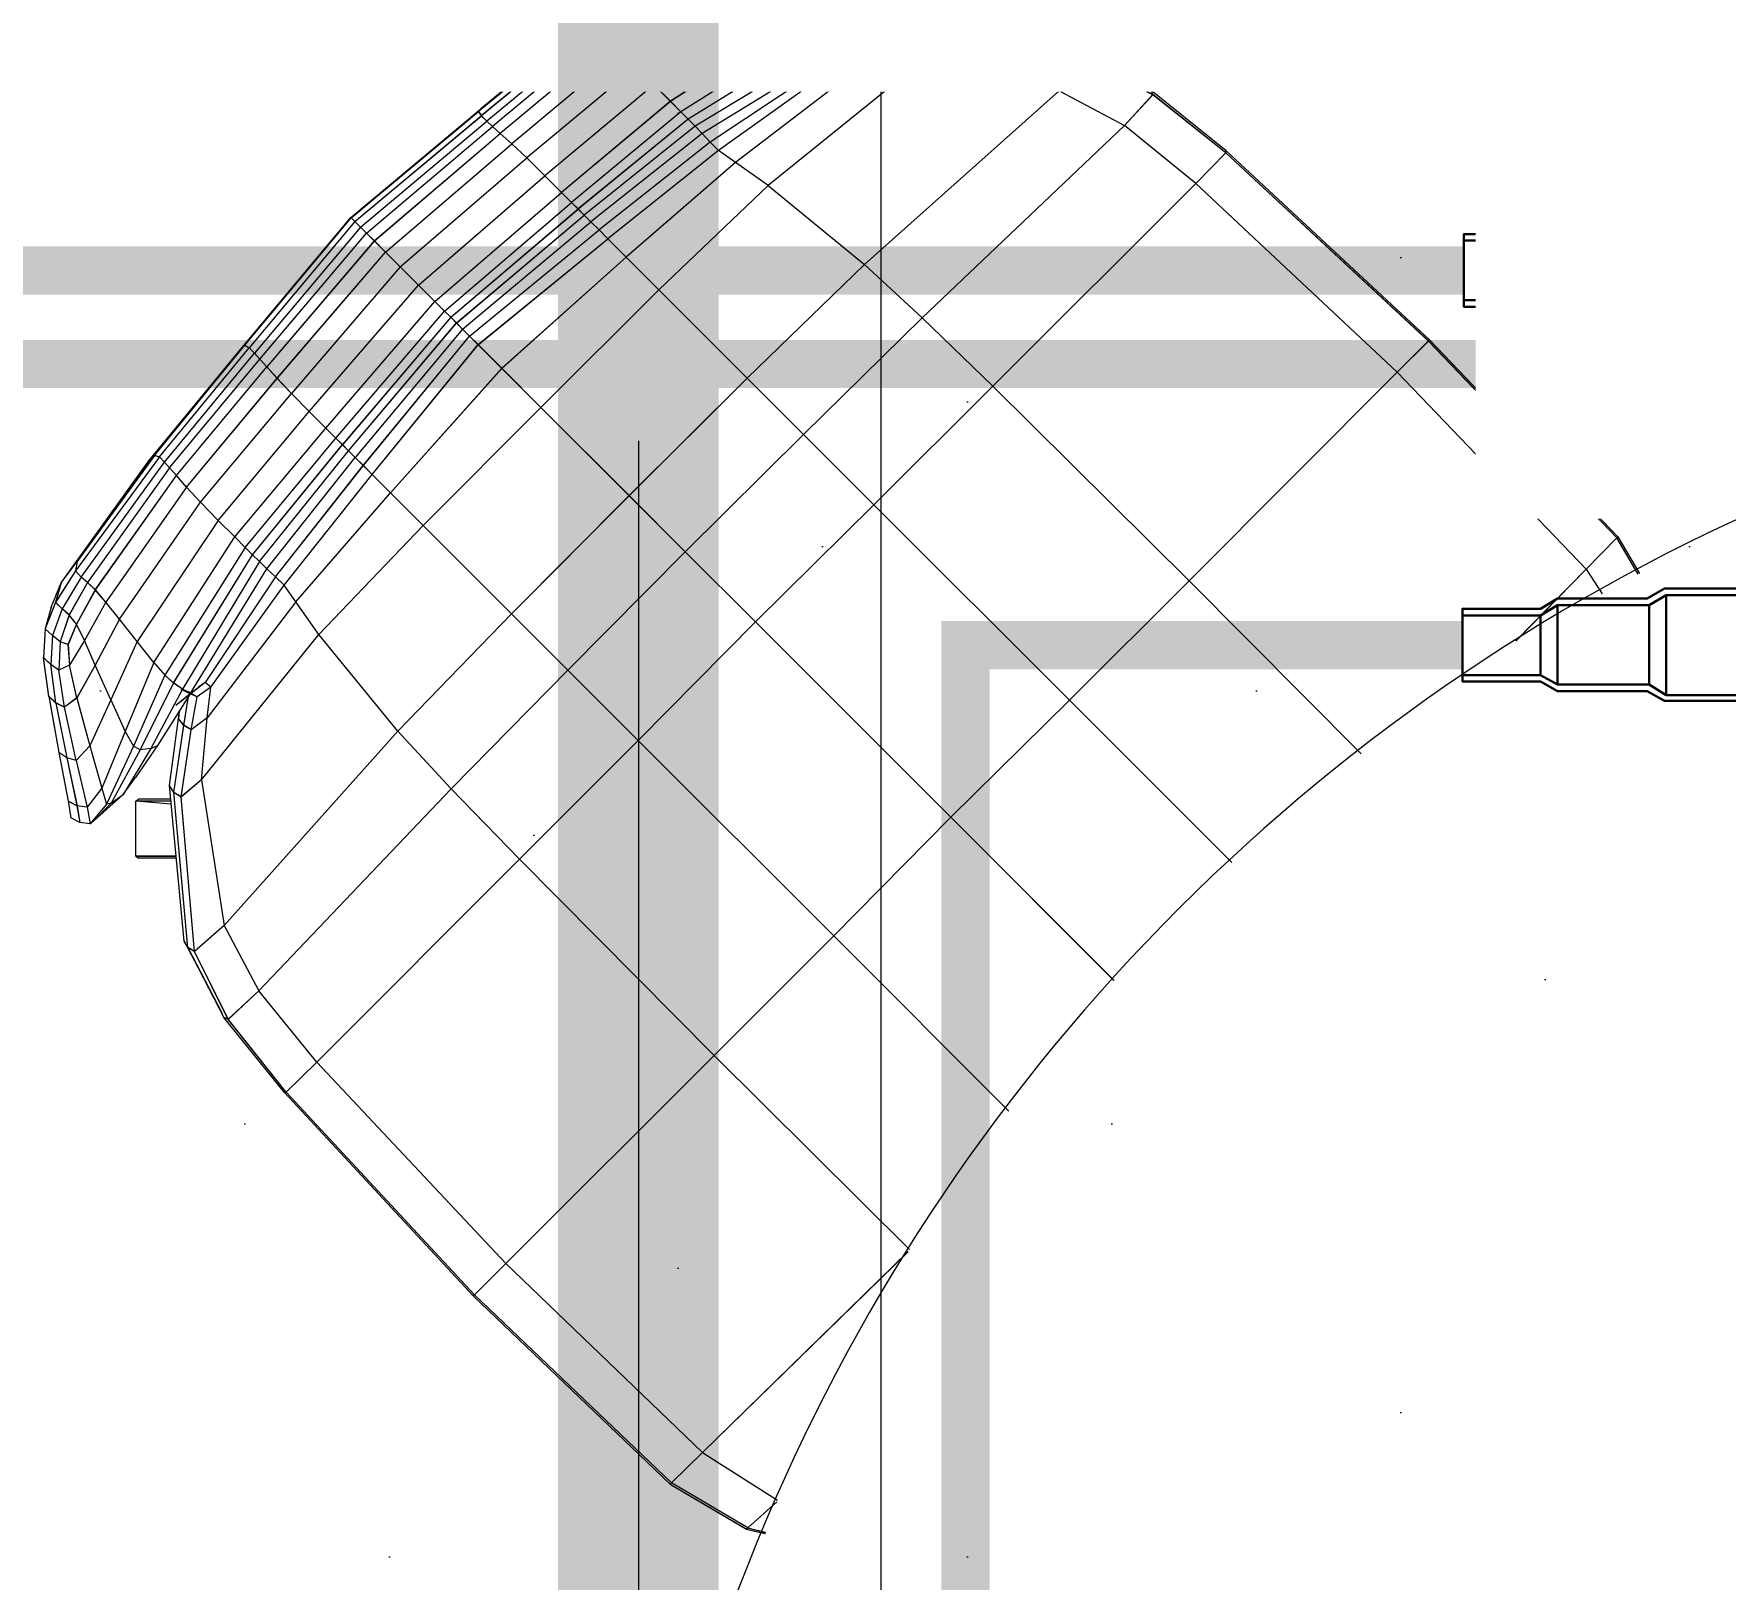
# Model space of a CAD drawing. Header units: millimetres. Extents: x -81374 to 485233, y -39075 to 157313.
# Drawn here: x 46856 to 47382, y -10155 to -9674 of the extents above; entities that cross this region are included whole.
import ezdxf
from ezdxf.enums import TextEntityAlignment as Align

# ---------------------------------------------------------------- set-up
doc = ezdxf.new("R2010")
doc.units = ezdxf.units.MM
doc.linetypes.add('CENTER', pattern=[2, 1.25, -0.25, 0.25, -0.25])
doc.linetypes.add('HIDDEN', pattern=[0.375, 0.25, -0.125])
for name, color, linetype in [('ceilings', 253, 'Continuous'), ('CEN', 252, 'CENTER'), ('Hatch 01_UC', 7, 'Continuous'), ('M-HVAC VRV PIPE', 152, 'Continuous'), ('M-HVAC-TEXT', 7, 'Continuous')]:
    doc.layers.add(name, color=color, linetype=linetype)
for name, color, linetype, lineweight in [('G-IMPT', 8, 'Continuous', 5), ('P-PIPE-IDEN', 7, 'Continuous', 9), ('vrv text', 90, 'Continuous', 30)]:
    doc.layers.add(name, color=color, linetype=linetype, lineweight=lineweight)
doc.styles.add('Arial_2', font='arial.ttf', dxfattribs={"height": 75})
doc.styles.add('romans', font='stylu.ttf', dxfattribs={"height": 125})
doc.styles.get("Standard").update_dxf_attribs({"font": 'arial.ttf'})

# ---------------------------------------------------------------- blocks, each defined once
blk = doc.blocks.new('ng')
at = {"layer": 'CEN', "color": 9, "linetype": 'HIDDEN', "lineweight": 0, "ltscale": 1500, "true_color": 0xc7c8ca}
blk.add_lwpolyline([(39367.09, 48119.73), (39367.09, 49779.34), (37748.34, 49779.34)], dxfattribs=at)
blk = doc.blocks.new('floor plan 1')
at = {"layer": 'G-IMPT', "color": 8, "ltscale": 500}
for p, q in [((11092.68, -28936.78), (11087.21, -28935.41)), ((11093.06, -28936.42), (11087.36, -28935.02)), ((11083.68, -28944.88), (11092.68, -28936.78)), ((11092.68, -28936.78), (11093.06, -28936.42)), ((11092.68, -28936.78), (11116.47, -28950.76)), ((11116.84, -28950.4), (11093.06, -28936.42)), ((11106.76, -28960.23), (11083.48, -28945.43)), ((11106.76, -28960.23), (11116.47, -28950.76)), ((11116.47, -28950.76), (11116.84, -28950.4)), ((11116.47, -28950.76), (11177.71, -29009.32)), ((11116.84, -28950.4), (11178.05, -29008.97)), ((11106.76, -28960.23), (11042.84, -29022.71)), ((11106.76, -28960.23), (11167.97, -29019.04)), ((11167.97, -29019.04), (11177.71, -29009.32)), ((11177.71, -29009.32), (11178.05, -29008.97)), ((11177.71, -29009.32), (11236.25, -29072.34)), ((11178.05, -29008.97), (11236.81, -29072.24)), ((11167.97, -29019.04), (11103.14, -29083.74)), ((11167.97, -29019.04), (11226.67, -29081.62)), ((11042.47, -29023.4), (11103.14, -29083.74)), ((11011.5, -29066.45), (11065.96, -29120.9)), ((11226.67, -29081.62), (11236.25, -29072.34)), ((11236.25, -29072.34), (11236.81, -29072.24)), ((11236.25, -29072.34), (11254.32, -29094.97)), ((11236.81, -29072.24), (11255.63, -29095.51)), ((11226.67, -29081.62), (11163.65, -29144.79)), ((11226.67, -29081.62), (11244.73, -29103.79)), ((11103.14, -29083.74), (11065.96, -29120.9)), ((11103.14, -29083.74), (11163.65, -29144.79)), ((11244.73, -29103.79), (11254.32, -29094.97)), ((11254.32, -29094.97), (11264.76, -29116.09)), ((11254.32, -29094.97), (11255.63, -29095.51)), ((11266.79, -29117.26), (11255.63, -29095.51)), ((11266.79, -29117.26), (11256.18, -29096.83)), ((11267.99, -29119.32), (11256.18, -29096.83)), ((11244.73, -29103.79), (11184.96, -29166.7)), ((11255.57, -29124.11), (11244.73, -29103.79)), ((10978.84, -29107.09), (11029.58, -29157.83)), ((11255.57, -29124.11), (11264.76, -29116.09)), ((11264.76, -29116.09), (11266.79, -29117.26)), ((11264.76, -29116.09), (11268.92, -29164.13)), ((11266.79, -29117.26), (11271.13, -29165.5)), ((11266.79, -29117.26), (11267.99, -29119.32)), ((11267.99, -29119.32), (11272.54, -29167.69)), ((11065.96, -29120.9), (11029.58, -29157.83)), ((11065.96, -29120.9), (11126.77, -29181.72)), ((11255.57, -29124.11), (11201.51, -29184.61)), ((11262.54, -29169.43), (11255.57, -29124.11)), ((10942.19, -29143.74), (10992.66, -29194.2)), ((11163.65, -29144.79), (11126.77, -29181.72)), ((11163.65, -29144.79), (11184.96, -29166.7)), ((11270.41, -29145.11), (11282.11, -29145.11)), ((11282.95, -29145.72), (11270.47, -29145.68)), ((11270.47, -29145.72), (11282.95, -29145.72)), ((11282.95, -29145.72), (11282.11, -29145.11)), ((11282.95, -29145.72), (11282.95, -29162.82)), ((11292.1, -29161.86), (11297.17, -29155.78)), ((11296.02, -29156.69), (11297.17, -29155.78)), ((11297.17, -29155.78), (11300.4, -29156.22)), ((11298.16, -29160.95), (11297.17, -29155.78)), ((11300.4, -29156.22), (11303.23, -29157.65)), ((11301.28, -29161.4), (11300.4, -29156.22)), ((10992.66, -29194.2), (11029.58, -29157.83)), ((11090.31, -29218.55), (11029.58, -29157.83)), ((11271.99, -29161.85), (11282.95, -29162.82)), ((11283.76, -29179.97), (11292.1, -29161.86)), ((11286.92, -29164.9), (11296.02, -29156.69)), ((11290.69, -29162.16), (11296.02, -29156.69)), ((11290.69, -29162.16), (11292.1, -29161.86)), ((11293.52, -29166.86), (11292.1, -29161.86)), ((11293.52, -29166.86), (11298.16, -29160.95)), ((11301.54, -29175.46), (11298.16, -29160.95)), ((11298.16, -29160.95), (11301.28, -29161.4)), ((11304.44, -29176.25), (11301.28, -29161.4)), ((11301.28, -29161.4), (11304.01, -29162.85)), ((11304.01, -29162.85), (11303.23, -29157.65)), ((11184.96, -29166.7), (11148.65, -29203.6)), ((11201.51, -29184.61), (11184.96, -29166.7)), ((11262.54, -29169.43), (11268.92, -29164.13)), ((11268.92, -29164.13), (11265.81, -29185.05)), ((11271.13, -29165.5), (11268.09, -29186.42)), ((11268.92, -29164.13), (11271.13, -29165.5)), ((11271.13, -29165.5), (11272.54, -29167.69)), ((11272.08, -29162.82), (11282.95, -29162.82)), ((11272.13, -29163.39), (11282.11, -29163.42)), ((11272.13, -29163.42), (11282.11, -29163.42)), ((11278.31, -29179.16), (11286.92, -29164.9)), ((11281.66, -29178.83), (11290.69, -29162.16)), ((11282.95, -29162.82), (11282.11, -29163.42)), ((11286.92, -29164.9), (11283.13, -29170.23)), ((11286.26, -29184.49), (11293.52, -29166.86)), ((11290.69, -29162.16), (11286.92, -29164.9)), ((11297.29, -29180.02), (11293.52, -29166.86)), ((11306.91, -29178.01), (11304.01, -29162.85)), ((11262.54, -29169.43), (11226.04, -29214.62)), ((11262.54, -29169.43), (11260.83, -29188.72)), ((11272.54, -29167.69), (11269.72, -29188.54)), ((11276.24, -29180.14), (11283.13, -29170.23)), ((10901.99, -29177.59), (10955.49, -29231.39)), ((11297.29, -29180.02), (11301.54, -29175.46)), ((11301.54, -29175.46), (11305.18, -29192.09)), ((11301.54, -29175.46), (11304.44, -29176.25)), ((11307.84, -29193.37), (11304.44, -29176.25)), ((11304.44, -29176.25), (11306.91, -29178.01)), ((11126.77, -29181.72), (11090.31, -29218.55)), ((11126.77, -29181.72), (11148.65, -29203.6)), ((11266.07, -29196.19), (11276.24, -29180.14)), ((11268.45, -29197.65), (11278.31, -29179.16)), ((11271.3, -29199.58), (11281.66, -29178.83)), ((11273.97, -29202.01), (11283.76, -29179.97)), ((11278.31, -29179.16), (11276.24, -29180.14)), ((11278.31, -29179.16), (11281.66, -29178.83)), ((11281.66, -29178.83), (11283.76, -29179.97)), ((11286.26, -29184.49), (11283.76, -29179.97)), ((11290.79, -29194.3), (11297.29, -29180.02)), ((11301.35, -29194.92), (11297.29, -29180.02)), ((11310.08, -29195.44), (11306.91, -29178.01)), ((11201.51, -29184.61), (11166.16, -29221.11)), ((11201.51, -29184.61), (11226.04, -29214.62)), ((11260.83, -29188.72), (11265.81, -29185.05)), ((11265.81, -29185.05), (11263.95, -29195.23)), ((11265.81, -29185.05), (11268.09, -29186.42)), ((11268.09, -29186.42), (11266.61, -29195.34)), ((11268.09, -29186.42), (11269.72, -29188.54)), ((11277.42, -29205.97), (11286.26, -29184.49)), ((11290.79, -29194.3), (11286.26, -29184.49)), ((11233.21, -29224.79), (11260.83, -29188.72)), ((11260.83, -29188.72), (11259.63, -29198.26)), ((11261.44, -29199.73), (11270.5, -29192.57)), ((11266.07, -29196.19), (11270.5, -29192.57)), ((11269.72, -29188.54), (11269.39, -29190.95)), ((11269.49, -29190.8), (11269.72, -29188.54)), ((11301.35, -29194.92), (11305.18, -29192.09)), ((11305.18, -29192.09), (11307.84, -29193.37)), ((11305.18, -29192.09), (11306.94, -29203.59)), ((11307.84, -29193.37), (11309.43, -29205.32)), ((11307.84, -29193.37), (11310.08, -29195.44)), ((10955.49, -29231.39), (10992.66, -29194.2)), ((10992.66, -29194.2), (11053.47, -29255.02)), ((11259.63, -29198.26), (11236.91, -29230.04)), ((11266.07, -29196.19), (11242.29, -29235.13)), ((11244.57, -29237.33), (11268.45, -29197.65)), ((11259.63, -29198.26), (11263.95, -29195.23)), ((11259.63, -29198.26), (11261.44, -29199.73)), ((11261.44, -29199.73), (11266.07, -29196.19)), ((11261.44, -29199.73), (11263.5, -29198.25)), ((11265.91, -29196.49), (11263.95, -29195.23)), ((11263.95, -29195.23), (11266.04, -29196.25)), ((11265.93, -29196.5), (11268.85, -29197.64)), ((11266.07, -29196.19), (11268.45, -29197.65)), ((11268.85, -29197.64), (11266.43, -29196.43)), ((11268.45, -29197.65), (11271.3, -29199.58)), ((11282.61, -29212.48), (11290.79, -29194.3)), ((11290.79, -29194.3), (11295.59, -29205.17)), ((11295.59, -29205.17), (11301.35, -29194.92)), ((11301.35, -29194.92), (11303.62, -29205.13)), ((11310.08, -29195.44), (11311.67, -29207.46)), ((11148.65, -29203.6), (11112.15, -29240.4)), ((11166.16, -29221.11), (11148.65, -29203.6)), ((11239.54, -29232.63), (11261.44, -29199.73)), ((11271.3, -29199.58), (11246.7, -29239.45)), ((11248.97, -29241.73), (11273.97, -29202.01)), ((11271.3, -29199.58), (11273.97, -29202.01)), ((11277.42, -29205.97), (11273.97, -29202.01)), ((11303.62, -29205.13), (11306.94, -29203.59)), ((11306.55, -29212.34), (11306.94, -29203.59)), ((11306.94, -29203.59), (11309.43, -29205.32)), ((11277.42, -29205.97), (11252.25, -29245.01)), ((11277.42, -29205.97), (11282.61, -29212.48)), ((11288.07, -29219.44), (11295.59, -29205.17)), ((11295.59, -29205.17), (11298.91, -29212.83)), ((11298.91, -29212.83), (11303.62, -29205.13)), ((11304.08, -29211.56), (11303.62, -29205.13)), ((11308.9, -29214.34), (11309.43, -29205.32)), ((11309.43, -29205.32), (11311.67, -29207.46)), ((11311.14, -29216.42), (11311.67, -29207.46)), ((10831.99, -29235.01), (10853.85, -29212.65)), ((11257.4, -29250.16), (11282.61, -29212.48)), ((11282.61, -29212.48), (11288.07, -29219.44)), ((11292.32, -29224.76), (11298.91, -29212.83)), ((11298.91, -29212.83), (11301.41, -29217.83)), ((11301.41, -29217.83), (11304.08, -29211.56)), ((11303.75, -29220.73), (11306.55, -29212.34)), ((11304.08, -29211.56), (11306.55, -29212.34)), ((11305.92, -29222.63), (11308.9, -29214.34)), ((11306.55, -29212.34), (11308.9, -29214.34)), ((11308.9, -29214.34), (11311.14, -29216.42)), ((11090.31, -29218.55), (11053.47, -29255.02)), ((11090.31, -29218.55), (11112.15, -29240.4)), ((11226.04, -29214.62), (11193.66, -29248.61)), ((11226.04, -29214.62), (11233.21, -29224.79)), ((11288.07, -29219.44), (11262.89, -29255.79)), ((11288.07, -29219.44), (11292.32, -29224.76)), ((11295.58, -29228.52), (11301.41, -29217.83)), ((11301.41, -29217.83), (11303.75, -29220.73)), ((11307.93, -29224.67), (11311.14, -29216.42)), ((11309.29, -29223.18), (11311.14, -29216.42)), ((11166.16, -29221.11), (11129.6, -29257.85)), ((11166.16, -29221.11), (11193.66, -29248.61)), ((11233.21, -29224.79), (11203.8, -29258.74)), ((11233.21, -29224.79), (11236.91, -29230.04)), ((11267.19, -29260.51), (11292.32, -29224.76)), ((11292.32, -29224.76), (11295.58, -29228.52)), ((11298.06, -29230.83), (11303.75, -29220.73)), ((11300.02, -29232.54), (11305.92, -29222.63)), ((11301.74, -29234.5), (11307.93, -29224.67)), ((11303.75, -29220.73), (11305.92, -29222.63)), ((11305.92, -29222.63), (11307.93, -29224.67)), ((11309.29, -29223.18), (11306.18, -29230.76)), ((11306.18, -29230.76), (11307.93, -29224.67)), ((10831.99, -29235.01), (10827.07, -29227.27)), ((11236.91, -29230.04), (11209.5, -29264.45)), ((11236.91, -29230.04), (11239.54, -29232.63)), ((11295.58, -29228.52), (11270.37, -29264.15)), ((11295.58, -29228.52), (11298.06, -29230.83)), ((10822.15, -29245.08), (10815.42, -29233.63)), ((10815.86, -29233.39), (10822.52, -29244.71)), ((10831.99, -29235.01), (10822.52, -29244.71)), ((10831.99, -29235.01), (10890.8, -29296.21)), ((10890.8, -29296.21), (10955.49, -29231.39)), ((10955.49, -29231.39), (11016.55, -29291.89)), ((11239.54, -29232.63), (11212.25, -29267.2)), ((11242.29, -29235.13), (11214.78, -29269.73)), ((11239.54, -29232.63), (11242.29, -29235.13)), ((11242.29, -29235.13), (11244.57, -29237.33)), ((11272.49, -29266.53), (11298.06, -29230.83)), ((11300.02, -29232.54), (11274.06, -29268.24)), ((11275.62, -29269.89), (11301.74, -29234.5)), ((11306.18, -29230.76), (11278.96, -29268.65)), ((11298.06, -29230.83), (11300.02, -29232.54)), ((11300.02, -29232.54), (11301.74, -29234.5)), ((11306.18, -29230.76), (11301.26, -29237.38)), ((11301.26, -29237.38), (11301.74, -29234.5)), ((11112.15, -29240.4), (11075.35, -29276.9)), ((11129.6, -29257.85), (11112.15, -29240.4)), ((11244.57, -29237.33), (11216.86, -29271.8)), ((11246.7, -29239.45), (11218.77, -29273.71)), ((11244.57, -29237.33), (11246.7, -29239.45)), ((11246.7, -29239.45), (11248.97, -29241.73)), ((11277.22, -29270.39), (11301.26, -29237.38)), ((10822.52, -29244.71), (10822.15, -29245.08)), ((10822.15, -29245.08), (10880.73, -29306.3)), ((10822.52, -29244.71), (10881.08, -29305.95)), ((11248.97, -29241.73), (11220.82, -29275.76)), ((11252.25, -29245.01), (11223.94, -29278.88)), ((11252.25, -29245.01), (11248.97, -29241.73)), ((11252.25, -29245.01), (11257.4, -29250.16)), ((11193.66, -29248.61), (11157.02, -29285.27)), ((11193.66, -29248.61), (11203.8, -29258.74)), ((11257.4, -29250.16), (11229.07, -29284.02)), ((11257.4, -29250.16), (11262.89, -29255.79)), ((11016.55, -29291.89), (11053.47, -29255.02)), ((11053.47, -29255.02), (11075.35, -29276.9)), ((11262.89, -29255.79), (11234.63, -29289.67)), ((11262.89, -29255.79), (11267.19, -29260.51)), ((11129.6, -29257.85), (11092.86, -29294.41)), ((11157.02, -29285.27), (11129.6, -29257.85)), ((11203.8, -29258.74), (11169.2, -29297.45)), ((11203.8, -29258.74), (11209.5, -29264.45)), ((11267.19, -29260.51), (11239.01, -29294.35)), ((11267.19, -29260.51), (11270.37, -29264.15)), ((11209.5, -29264.45), (11176.56, -29304.81)), ((11209.5, -29264.45), (11212.25, -29267.2)), ((11270.37, -29264.15), (11242.27, -29297.94)), ((11272.49, -29266.53), (11244.46, -29300.35)), ((11270.37, -29264.15), (11272.49, -29266.53)), ((11272.49, -29266.53), (11274.06, -29268.24)), ((11212.25, -29267.2), (11179.23, -29307.48)), ((11181.44, -29309.68), (11214.78, -29269.73)), ((11216.86, -29271.8), (11183.31, -29311.55)), ((11212.25, -29267.2), (11214.78, -29269.73)), ((11214.78, -29269.73), (11216.86, -29271.8)), ((11216.86, -29271.8), (11218.77, -29273.71)), ((11274.06, -29268.24), (11246.11, -29302.13)), ((11275.62, -29269.89), (11247.76, -29303.81)), ((11277.22, -29270.39), (11249.12, -29304.66)), ((11278.96, -29268.65), (11249.95, -29303.96)), ((11274.06, -29268.24), (11275.62, -29269.89)), ((11277.22, -29270.39), (11275.62, -29269.89)), ((11278.96, -29268.65), (11277.22, -29270.39)), ((11038.45, -29313.2), (11075.35, -29276.9)), ((11092.86, -29294.41), (11075.35, -29276.9)), ((11185.08, -29313.32), (11218.77, -29273.71)), ((11220.82, -29275.76), (11186.98, -29315.22)), ((11218.77, -29273.71), (11220.82, -29275.76)), ((11223.94, -29278.88), (11220.82, -29275.76)), ((11223.94, -29278.88), (11189.97, -29318.22)), ((11223.94, -29278.88), (11229.07, -29284.02)), ((11157.02, -29285.27), (11120.36, -29321.91)), ((11157.02, -29285.27), (11169.2, -29297.45)), ((11229.07, -29284.02), (11195.11, -29323.35)), ((11229.07, -29284.02), (11234.63, -29289.67)), ((10953.37, -29354.91), (11016.55, -29291.89)), ((11016.55, -29291.89), (11038.45, -29313.2)), ((11200.8, -29329.04), (11234.63, -29289.67)), ((11234.63, -29289.67), (11239.01, -29294.35)), ((10890.8, -29296.21), (10881.08, -29305.95)), ((10890.8, -29296.21), (10953.37, -29354.91)), ((11056.37, -29329.75), (11092.86, -29294.41)), ((11120.36, -29321.91), (11092.86, -29294.41)), ((11169.2, -29297.45), (11130.49, -29332.04)), ((11169.2, -29297.45), (11176.56, -29304.81)), ((11239.01, -29294.35), (11205.36, -29333.61)), ((11208.83, -29337.07), (11242.27, -29297.94)), ((11239.01, -29294.35), (11242.27, -29297.94)), ((11242.27, -29297.94), (11244.46, -29300.35)), ((11244.46, -29300.35), (11211.24, -29339.48)), ((11213.1, -29341.34), (11246.11, -29302.13)), ((11214.89, -29343.13), (11247.76, -29303.81)), ((11244.46, -29300.35), (11246.11, -29302.13)), ((11246.11, -29302.13), (11247.76, -29303.81)), ((11249.12, -29304.66), (11247.76, -29303.81)), ((10881.08, -29305.95), (10880.73, -29306.3)), ((10880.73, -29306.3), (10943.99, -29365.05)), ((10881.08, -29305.95), (10944.09, -29364.49)), ((11176.56, -29304.81), (11136.2, -29337.75)), ((11179.23, -29307.48), (11138.95, -29340.5)), ((11176.56, -29304.81), (11179.23, -29307.48)), ((11179.23, -29307.48), (11181.44, -29309.68)), ((11249.12, -29304.66), (11216.06, -29344.31)), ((11249.95, -29303.96), (11216.1, -29344.34)), ((11249.95, -29303.96), (11249.12, -29304.66)), ((11038.45, -29313.2), (10975.55, -29372.97)), ((11056.37, -29329.75), (11038.45, -29313.2)), ((11181.44, -29309.68), (11141.48, -29343.03)), ((11183.31, -29311.55), (11143.56, -29345.1)), ((11185.08, -29313.32), (11145.47, -29347.01)), ((11181.44, -29309.68), (11183.31, -29311.55)), ((11183.31, -29311.55), (11185.08, -29313.32)), ((11185.08, -29313.32), (11186.98, -29315.22)), ((11186.98, -29315.22), (11147.51, -29349.06)), ((11189.97, -29318.22), (11150.64, -29352.18)), ((11189.97, -29318.22), (11186.98, -29315.22)), ((11189.97, -29318.22), (11195.11, -29323.35)), ((11086.37, -29354.29), (11120.36, -29321.91)), ((11120.36, -29321.91), (11130.49, -29332.04)), ((11195.11, -29323.35), (11155.77, -29357.32)), ((11195.11, -29323.35), (11200.8, -29329.04)), ((11056.37, -29329.75), (10995.86, -29383.81)), ((11086.37, -29354.29), (11056.37, -29329.75)), ((11200.8, -29329.04), (11161.43, -29362.88)), ((11200.8, -29329.04), (11205.36, -29333.61)), ((11096.55, -29361.46), (11130.49, -29332.04)), ((11130.49, -29332.04), (11136.2, -29337.75)), ((11205.36, -29333.61), (11166.1, -29367.26)), ((11205.36, -29333.61), (11208.83, -29337.07)), ((11101.79, -29365.16), (11136.2, -29337.75)), ((11104.39, -29367.79), (11138.95, -29340.5)), ((11138.95, -29340.5), (11136.2, -29337.75)), ((11138.95, -29340.5), (11141.48, -29343.03)), ((11208.83, -29337.07), (11169.69, -29370.51)), ((11211.24, -29339.48), (11172.11, -29372.71)), ((11208.83, -29337.07), (11211.24, -29339.48)), ((11211.24, -29339.48), (11213.1, -29341.34)), ((11106.89, -29370.54), (11141.48, -29343.03)), ((11109.08, -29372.82), (11143.56, -29345.1)), ((11141.48, -29343.03), (11143.56, -29345.1)), ((11143.56, -29345.1), (11145.47, -29347.01)), ((11213.1, -29341.34), (11173.88, -29374.36)), ((11214.89, -29343.13), (11175.56, -29376)), ((11216.1, -29344.34), (11175.71, -29378.2)), ((11216.06, -29344.31), (11176.41, -29377.37)), ((11213.1, -29341.34), (11214.89, -29343.13)), ((11216.06, -29344.31), (11214.89, -29343.13)), ((11111.21, -29374.94), (11145.47, -29347.01)), ((11113.48, -29377.21), (11147.51, -29349.06)), ((11145.47, -29347.01), (11147.51, -29349.06)), ((11150.64, -29352.18), (11147.51, -29349.06)), ((10953.37, -29354.91), (10944.09, -29364.49)), ((10953.37, -29354.91), (10975.55, -29372.97)), ((11041.18, -29390.79), (11086.37, -29354.29)), ((11086.37, -29354.29), (11096.55, -29361.46)), ((11116.76, -29380.5), (11150.64, -29352.18)), ((11155.77, -29357.32), (11150.64, -29352.18)), ((11060.47, -29389.07), (11096.55, -29361.46)), ((11096.55, -29361.46), (11101.79, -29365.16)), ((11121.91, -29385.65), (11155.77, -29357.32)), ((11155.77, -29357.32), (11161.43, -29362.88)), ((10944.09, -29364.49), (10943.99, -29365.05)), ((10943.99, -29365.05), (10967.26, -29383.87)), ((10944.09, -29364.49), (10966.72, -29382.57)), ((11070.01, -29387.87), (11101.79, -29365.16)), ((11104.39, -29367.79), (11101.79, -29365.16)), ((11127.55, -29391.14), (11161.43, -29362.88)), ((11161.43, -29362.88), (11166.1, -29367.26)), ((11067.95, -29394.31), (11106.89, -29370.54)), ((11071.49, -29389.69), (11104.39, -29367.79)), ((11104.39, -29367.79), (11106.89, -29370.54)), ((11106.89, -29370.54), (11109.08, -29372.82)), ((11132.27, -29395.44), (11166.1, -29367.26)), ((11135.9, -29398.61), (11169.69, -29370.51)), ((11166.1, -29367.26), (11169.69, -29370.51)), ((11169.69, -29370.51), (11172.11, -29372.71)), ((10975.55, -29372.97), (10966.72, -29382.57)), ((10995.86, -29383.81), (10975.55, -29372.97)), ((11069.41, -29396.7), (11109.08, -29372.82)), ((11071.33, -29399.54), (11111.21, -29374.94)), ((11073.76, -29402.21), (11113.48, -29377.21)), ((11109.08, -29372.82), (11111.21, -29374.94)), ((11111.21, -29374.94), (11113.48, -29377.21)), ((11116.76, -29380.5), (11113.48, -29377.21)), ((11138.28, -29400.73), (11172.11, -29372.71)), ((11140, -29402.31), (11173.88, -29374.36)), ((11141.65, -29403.86), (11175.56, -29376)), ((11142.14, -29405.47), (11176.41, -29377.37)), ((11172.11, -29372.71), (11173.88, -29374.36)), ((11173.88, -29374.36), (11175.56, -29376)), ((11176.41, -29377.37), (11175.56, -29376)), ((11175.71, -29378.2), (11176.41, -29377.37)), ((10966.72, -29382.57), (10987.84, -29393)), ((10966.72, -29382.57), (10967.26, -29383.87)), ((11077.72, -29405.67), (11116.76, -29380.5)), ((11121.91, -29385.65), (11116.76, -29380.5)), ((11140.4, -29407.2), (11175.71, -29378.2)), ((10989.01, -29395.04), (10967.26, -29383.87)), ((10989.01, -29395.04), (10968.58, -29384.43)), ((10968.58, -29384.43), (10991.08, -29396.24)), ((10995.86, -29383.81), (10987.84, -29393)), ((11041.18, -29390.79), (10995.86, -29383.81)), ((11060.47, -29389.07), (11070.01, -29387.87)), ((11070.01, -29387.87), (11066.98, -29392.2)), ((11070.01, -29387.87), (11071.49, -29389.69)), ((11084.23, -29410.86), (11121.91, -29385.65)), ((11121.91, -29385.65), (11127.55, -29391.14)), ((10987.84, -29393), (10989.01, -29395.04)), ((10987.84, -29393), (11035.88, -29397.17)), ((11041.18, -29390.79), (11035.88, -29397.17)), ((11041.18, -29390.79), (11060.47, -29389.07)), ((11060.47, -29389.07), (11056.8, -29394.06)), ((11056.8, -29394.06), (11066.98, -29392.2)), ((11071.49, -29389.69), (11064.33, -29398.75)), ((11066.98, -29392.2), (11068.25, -29394.16)), ((11066.98, -29392.2), (11068, -29394.29)), ((11071.49, -29389.69), (11067.95, -29394.31)), ((11071.49, -29389.69), (11070.01, -29391.75)), ((11091.2, -29416.31), (11127.55, -29391.14)), ((11127.55, -29391.14), (11132.27, -29395.44)), ((10989.01, -29395.04), (11037.25, -29399.37)), ((10989.01, -29395.04), (10991.08, -29396.24)), ((10991.08, -29396.24), (11039.44, -29400.78)), ((11035.88, -29397.17), (11056.8, -29394.06)), ((11035.93, -29397.25), (11037.25, -29399.37)), ((11037.25, -29399.37), (11058.17, -29396.34)), ((11039.44, -29400.78), (11060.3, -29397.96)), ((11069.41, -29396.7), (11050.92, -29406.56)), ((11067.95, -29394.31), (11051.9, -29404.48)), ((11056.8, -29394.06), (11058.17, -29396.34)), ((11058.17, -29396.34), (11067.1, -29394.85)), ((11058.17, -29396.34), (11060.3, -29397.96)), ((11060.3, -29397.96), (11062.7, -29397.64)), ((11062.55, -29397.73), (11060.3, -29397.96)), ((11067.95, -29394.31), (11064.33, -29398.75)), ((11067.95, -29394.31), (11069.41, -29396.7)), ((11069.4, -29397.1), (11068.19, -29394.67)), ((11068.26, -29394.18), (11069.4, -29397.1)), ((11069.41, -29396.7), (11071.33, -29399.54)), ((11096.51, -29420.56), (11132.27, -29395.44)), ((11132.27, -29395.44), (11135.9, -29398.61)), ((11037.25, -29399.37), (11039.44, -29400.78)), ((11071.33, -29399.54), (11050.59, -29409.91)), ((11071.33, -29399.54), (11073.76, -29402.21)), ((11100.28, -29423.82), (11135.9, -29398.61)), ((11102.59, -29426.3), (11138.28, -29400.73)), ((11135.9, -29398.61), (11138.28, -29400.73)), ((11138.28, -29400.73), (11140, -29402.31))]:
    blk.add_line(p, q, dxfattribs=at)
blk.add_arc((10534.32, -28705.24), 600, 270, 90, dxfattribs=at)
blk.add_arc((10534.32, -28705.24), 600, 270, 90, dxfattribs=at)
at = {"layer": 'CEN', "linetype": 'Continuous'}
blk.add_blockref('ng', (-28240.37, -78519.65), dxfattribs=at)
at = {"layer": 'G-IMPT', "color": 8, "ltscale": 500}
for rotation, p in [(359.9992, (39680.63, -4989.62, 0)), (359.9992, (35886.72, -10139.29, 0)), (270.0008, (28873.29, -20643.48, 0)), (359.9992, (11975.31, -26935.44, 0)), (359.9992, (15267.63, -26935.44, 0)), (359.9992, (26686.27, -26987.73, 0)), (270.0008, (15861.11, -28615.02, 0)), (89.9992, (23697.81, -33300.57, 0)), (89.9992, (23597.87, -35337.73, 0)), (89.9992, (23597.88, -37388.34, 0)), (359.9992, (13750.44, -37781.54, 0)), (89.9992, (23697.83, -40746.76, 0)), (89.9992, (23597.8, -44302.49, 0)), (89.9992, (23597.81, -46399.06, 0)), (89.9992, (23697.78, -48339.78, 0)), (89.9992, (23697.77, -54279.98, 0)), (359.9992, (27418.07, -55702.4, 0)), (89.9992, (9671.91, -65856.51, 0)), (359.9992, (4684.11, -67403.39, 0)), (359.9992, (8737.21, -67403.39, 0))]:
    blk.add_attdef('PARTITIONTYPE', text='', height=200, rotation=rotation, dxfattribs=at).set_placement(p, align=Align.MIDDLE_CENTER)
blk = doc.blocks.new('GRID')
at = {"layer": 'ceilings', "lineweight": 5, "transparency": 33554597}
h = blk.add_hatch(dxfattribs=at)
h.set_pattern_fill('DOTS', color=8, scale=80, angle=45)
h.paths.add_polyline_path([(56229.86, 61282.61), (56229.86, 61882.61), (56829.86, 61882.61), (56829.86, 61282.61)])
at = {"layer": 'ceilings', "color": 8, "lineweight": 5}
blk.add_lwpolyline([(56229.86, 61282.61), (56229.86, 61882.61), (56829.86, 61882.61), (56829.86, 61282.61)], close=True, dxfattribs=at)
blk = doc.blocks.new('Steelcase EMEA Bolia - Mood Dining Chair - scx_bolia_d3_ancilary_mood_leg_18ba0357-414835-Level 1')
at = {"layer": 'G-IMPT'}
for p, q in [((-179.96, 167.36), (-167.87, 179.45)), ((-167.87, 179.45), (-166.85, 179.29)), ((-160.18, 171.76), (-167.87, 179.45)), ((-160.8, 171.01), (-167.87, 179.45)), ((-159.79, 172.23), (-166.85, 179.29)), ((-159.81, 172.21), (-166.85, 179.29)), ((-179.96, 167.36), (-179.8, 166.34)), ((-171.14, 158.54), (-179.96, 167.36)), ((-179.96, 167.36), (-171.16, 158.51)), ((-171.52, 158.07), (-179.8, 166.34))]:
    blk.add_line(p, q, dxfattribs=at)
blk = doc.blocks.new('Steelcase EMEA Bolia - Mood Dining Chair - scx_bolia_d3_ancilary_mood_back_18ba0357-V66-Level 1')
at = {"layer": 'G-IMPT'}
for p, q in [((-44.74, 255.92), (7.76, 260.54)), ((-43.65, 255.83), (7.76, 260.49)), ((7.76, 258.83), (-43.29, 254.26)), ((7.76, 260.54), (60.26, 255.92)), ((7.76, 260.49), (7.76, 258.83)), ((7.76, 260.49), (59.17, 255.83)), ((7.76, 256.3), (7.76, 258.83)), ((7.76, 258.83), (58.81, 254.26)), ((-90.21, 251.46), (-44.74, 255.92)), ((-87.76, 251.47), (-43.65, 255.83)), ((-86.97, 249.98), (-43.29, 254.26)), ((-44.74, 255.92), (-43.65, 255.83)), ((-43.65, 255.83), (-43.29, 254.26)), ((-43.4, 249.49), (7.76, 253.66)), ((7.76, 256.3), (-43.32, 251.91)), ((-43.32, 251.91), (-43.29, 254.26)), ((7.76, 253.66), (7.76, 256.3)), ((7.76, 256.3), (58.83, 251.91)), ((7.76, 250.26), (7.76, 253.66)), ((7.76, 253.66), (58.92, 249.49)), ((59.17, 255.83), (58.81, 254.26)), ((58.83, 251.91), (58.81, 254.26)), ((102.49, 249.98), (58.81, 254.26)), ((60.26, 255.92), (59.17, 255.83)), ((103.27, 251.47), (59.17, 255.83)), ((105.73, 251.46), (60.26, 255.92)), ((-136.25, 243.93), (-90.21, 251.46)), ((-130.64, 240.82), (-87.04, 247.71)), ((-86.97, 249.98), (-130.47, 243.42)), ((-87.76, 251.47), (-128.09, 245.12)), ((-90.21, 251.46), (-87.76, 251.47)), ((-87.76, 251.47), (-86.97, 249.98)), ((-87.14, 245.39), (-43.4, 249.49)), ((-87.14, 245.39), (-87.04, 247.71)), ((-87.04, 247.71), (-43.32, 251.91)), ((-87.04, 247.71), (-86.97, 249.98)), ((7.76, 250.26), (-43.56, 246.23)), ((-43.56, 246.23), (-43.4, 249.49)), ((-43.4, 249.49), (-43.32, 251.91)), ((7.76, 245.35), (7.76, 250.26)), ((7.76, 250.26), (59.08, 246.23)), ((102.56, 247.71), (58.83, 251.91)), ((58.92, 249.49), (58.83, 251.91)), ((59.08, 246.23), (58.92, 249.49)), ((102.66, 245.39), (58.92, 249.49)), ((102.66, 245.39), (102.56, 247.71)), ((-143.81, 240.76), (-136.25, 243.93)), ((-136.25, 243.93), (-141.79, 240.85)), ((-130.47, 243.42), (-141.79, 240.85)), ((-136.25, 243.93), (-128.09, 245.12)), ((-130.64, 240.82), (-130.47, 243.42)), ((-128.09, 245.12), (-130.47, 243.42)), ((-87.14, 245.39), (-130.46, 238.23)), ((-130.34, 234.84), (-87.32, 242.21)), ((-87.65, 237.39), (-87.32, 242.21)), ((-87.32, 242.21), (-43.56, 246.23)), ((-87.32, 242.21), (-87.14, 245.39)), ((-43.8, 241.39), (-43.56, 246.23)), ((-43.8, 241.39), (7.76, 245.35)), ((7.76, 238.9), (7.76, 245.35)), ((7.76, 245.35), (59.31, 241.39)), ((102.84, 242.21), (59.08, 246.23)), ((59.31, 241.39), (59.08, 246.23)), ((102.84, 242.21), (102.66, 245.39)), ((145.98, 238.23), (102.66, 245.39)), ((103.17, 237.39), (102.84, 242.21)), ((145.86, 234.84), (102.84, 242.21)), ((-149.9, 237.29), (-156.61, 231.33)), ((-141.79, 240.85), (-149.9, 237.29)), ((-143.81, 240.76), (-149.9, 237.29)), ((-149.79, 234.23), (-149.9, 237.29)), ((-141.82, 237.99), (-149.79, 234.23)), ((-141.82, 237.99), (-141.79, 240.85)), ((-130.64, 240.82), (-141.82, 237.99)), ((-141.63, 235.11), (-141.82, 237.99)), ((-130.46, 238.23), (-141.63, 235.11)), ((-87.65, 237.39), (-130.7, 229.87)), ((-130.46, 238.23), (-130.64, 240.82)), ((-130.34, 234.84), (-130.46, 238.23)), ((-87.95, 231.01), (-87.65, 237.39)), ((-87.65, 237.39), (-43.8, 241.39)), ((-44, 234.99), (-43.8, 241.39)), ((7.76, 238.9), (-44, 234.99)), ((7.76, 230.85), (7.76, 238.9)), ((7.76, 238.9), (59.52, 234.99)), ((59.52, 234.99), (59.31, 241.39)), ((103.17, 237.39), (59.31, 241.39)), ((103.46, 231.01), (103.17, 237.39)), ((146.22, 229.87), (103.17, 237.39)), ((-149.79, 234.23), (-156.54, 228.23)), ((-149.54, 231.16), (-149.79, 234.23)), ((-141.63, 235.11), (-149.54, 231.16)), ((-142.02, 231.41), (-148.35, 228.86)), ((-143.79, 226.1), (-142.02, 231.41)), ((-142.02, 231.41), (-141.63, 235.11)), ((-130.34, 234.84), (-142.02, 231.41)), ((-130.7, 229.87), (-130.34, 234.84)), ((-87.95, 231.01), (-44, 234.99)), ((-44.07, 227.06), (-44, 234.99)), ((103.46, 231.01), (59.52, 234.99)), ((59.59, 227.06), (59.52, 234.99)), ((-163.99, 221.7), (-156.61, 231.33)), ((-163.87, 218.65), (-156.54, 228.23)), ((-156.54, 228.23), (-156.61, 231.33)), ((-156.01, 225.24), (-156.54, 228.23)), ((-149.54, 231.16), (-156.01, 225.24)), ((-148.35, 228.86), (-152.57, 223.99)), ((-148.35, 228.86), (-149.54, 231.16)), ((-130.7, 229.87), (-143.79, 226.1)), ((-131.45, 223.11), (-87.95, 231.01)), ((-131.45, 223.11), (-130.7, 229.87)), ((-88.04, 223.15), (-87.95, 231.01)), ((-88.04, 223.15), (-44.07, 227.06)), ((-44.07, 227.06), (7.76, 230.85)), ((-44.07, 219.79), (-44.07, 227.06)), ((7.76, 223.59), (7.76, 230.85)), ((7.76, 230.85), (59.59, 227.06)), ((103.56, 223.15), (59.59, 227.06)), ((59.59, 227.06), (59.59, 219.79)), ((103.56, 223.15), (103.46, 231.01)), ((146.97, 223.11), (103.46, 231.01)), ((-163.99, 221.7), (-174.07, 207.13)), ((-163.87, 218.65), (-163.99, 221.7)), ((-162.89, 215.87), (-156.01, 225.24)), ((-158.18, 215.16), (-152.57, 223.99)), ((-152.57, 223.99), (-156.01, 225.24)), ((-143.79, 226.1), (-152.57, 223.99)), ((-146.86, 218.34), (-143.79, 226.1)), ((-131.45, 223.11), (-146.86, 218.34)), ((-88.04, 223.15), (-132.52, 214.33)), ((-132.52, 214.33), (-131.45, 223.11)), ((-88.04, 215.86), (-88.04, 223.15)), ((-44.07, 219.79), (7.76, 223.59)), ((7.76, 223.59), (7.76, 219.36)), ((7.76, 223.59), (59.59, 219.79)), ((148.03, 214.33), (103.56, 223.15)), ((103.56, 223.15), (103.56, 215.86)), ((-163.87, 218.65), (-173.56, 204.15)), ((-172.07, 201.54), (-162.89, 215.87)), ((-162.89, 215.87), (-163.87, 218.65)), ((-158.18, 215.16), (-162.89, 215.87)), ((-146.86, 218.34), (-158.18, 215.16)), ((-151.15, 207.26), (-146.86, 218.34)), ((-133.45, 206.06), (-88.04, 215.86)), ((-88.04, 215.86), (-44.07, 219.79)), ((-88.04, 215.86), (-88.04, 211.22)), ((-44.07, 219.79), (-44.07, 215.38)), ((-44.07, 215.38), (7.76, 219.36)), ((7.76, 216.67), (-44.07, 212.48)), ((7.76, 216.67), (7.76, 219.36)), ((7.76, 219.36), (59.59, 215.38)), ((7.76, 214.16), (7.76, 216.67)), ((7.76, 216.67), (59.59, 212.48)), ((103.56, 215.86), (59.59, 219.79)), ((59.59, 219.79), (59.59, 215.38)), ((148.97, 206.06), (103.56, 215.86)), ((103.56, 215.86), (103.56, 211.22)), ((-158.18, 215.16), (-165.85, 201.76)), ((-132.52, 214.33), (-151.15, 207.26)), ((-88.04, 211.22), (-133.81, 200.81)), ((-133.45, 206.06), (-132.52, 214.33)), ((-88.04, 211.22), (-44.07, 215.38)), ((-88.04, 208.01), (-44.07, 212.48)), ((-88.04, 208.01), (-88.04, 211.22)), ((-44.07, 212.48), (-44.07, 215.38)), ((-44.07, 209.78), (7.76, 214.16)), ((-44.07, 209.78), (-44.07, 212.48)), ((7.76, 211.52), (-44.07, 206.85)), ((7.76, 211.52), (7.76, 214.16)), ((7.76, 214.16), (59.59, 209.78)), ((7.76, 208.41), (7.76, 211.52)), ((7.76, 211.52), (59.59, 206.85)), ((59.59, 212.48), (59.59, 215.38)), ((103.56, 211.22), (59.59, 215.38)), ((103.56, 208.01), (59.59, 212.48)), ((59.59, 209.78), (59.59, 212.48)), ((103.56, 208.01), (103.56, 211.22)), ((149.33, 200.81), (103.56, 211.22)), ((-174.07, 207.13), (-182.74, 194.36)), ((-173.56, 204.15), (-174.07, 207.13)), ((-151.15, 207.26), (-165.85, 201.76)), ((-151.15, 207.26), (-154.88, 197.12)), ((-133.45, 206.06), (-154.88, 197.12)), ((-133.45, 206.06), (-133.81, 200.81)), ((-133.64, 197.2), (-88.04, 208.01)), ((-88.04, 205), (-44.07, 209.78)), ((-88.04, 205), (-88.04, 208.01)), ((-87.99, 201.84), (-44.07, 206.85)), ((-44.07, 206.85), (-44.07, 209.78)), ((-44.07, 203.27), (7.76, 208.41)), ((-44.07, 203.27), (-44.07, 206.85)), ((7.76, 204.63), (7.76, 208.41)), ((7.76, 208.41), (59.59, 203.27)), ((59.59, 206.85), (59.59, 209.78)), ((103.56, 205), (59.59, 209.78)), ((103.51, 201.84), (59.59, 206.85)), ((59.59, 203.27), (59.59, 206.85)), ((103.56, 205), (103.56, 208.01)), ((149.16, 197.2), (103.56, 208.01)), ((-173.56, 204.15), (-181.83, 191.41)), ((-172.07, 201.54), (-179.94, 188.88)), ((-172.07, 201.54), (-173.56, 204.15)), ((-165.85, 201.76), (-172.49, 189.79)), ((-165.85, 201.76), (-172.07, 201.54)), ((-133.81, 200.81), (-156.32, 192.16)), ((-133.64, 197.2), (-133.81, 200.81)), ((-88.04, 205), (-132.99, 193.83)), ((-132.33, 191.12), (-87.99, 201.84)), ((-87.99, 201.84), (-88.04, 205)), ((-87.81, 198.13), (-87.99, 201.84)), ((-87.81, 198.13), (-44.07, 203.27)), ((-44.07, 199.38), (7.76, 204.63)), ((-44.07, 199.38), (-44.07, 203.27)), ((7.76, 194.22), (7.76, 204.63)), ((7.76, 204.63), (59.59, 199.38)), ((103.33, 198.13), (59.59, 203.27)), ((59.59, 203.27), (59.59, 199.38)), ((103.33, 198.13), (103.51, 201.84)), ((103.51, 201.84), (103.56, 205)), ((147.85, 191.12), (103.51, 201.84)), ((148.51, 193.83), (103.56, 205)), ((149.16, 197.2), (149.33, 200.81)), ((-154.88, 197.12), (-172.49, 189.79)), ((-154.88, 197.12), (-156.32, 192.16)), ((-133.64, 197.2), (-155.64, 189.87)), ((-132.99, 193.83), (-133.64, 197.2)), ((-87.81, 198.13), (-126.56, 190.35)), ((-87.79, 194.43), (-87.81, 198.13)), ((-87.79, 194.43), (-44.07, 199.38)), ((-44.07, 191.31), (-44.07, 199.38)), ((59.59, 191.31), (59.59, 199.38)), ((103.31, 194.43), (59.59, 199.38)), ((103.33, 198.13), (103.31, 194.43)), ((142.08, 190.35), (103.33, 198.13)), ((148.51, 193.83), (149.16, 197.2)), ((149.16, 197.2), (171.16, 189.87)), ((-182.74, 194.36), (-185.86, 190.14)), ((-184.88, 187.13), (-185.86, 190.14)), ((-181.83, 191.41), (-184.88, 187.13)), ((-181.83, 191.41), (-182.74, 194.36)), ((-179.94, 188.88), (-181.83, 191.41)), ((-172.49, 189.79), (-179.94, 188.88)), ((-156.32, 192.16), (-175.02, 185.25)), ((-172.49, 189.79), (-175.02, 185.25)), ((-155.64, 189.87), (-173.8, 184.46)), ((-155.64, 189.87), (-156.32, 192.16)), ((-153.03, 187.73), (-155.64, 189.87)), ((-132.99, 193.83), (-153.03, 187.73)), ((-132.33, 191.12), (-150.87, 186.96)), ((-140.68, 185.63), (-133.32, 190.89)), ((-140.32, 188.28), (-138.39, 189.76)), ((-138.57, 189.72), (-140.32, 188.28)), ((-126.56, 190.35), (-138.03, 191.69)), ((-132.33, 191.12), (-138.03, 191.69)), ((-132.02, 191.24), (-133.28, 194.11)), ((-133.28, 194.11), (-132.42, 191.54)), ((-132.33, 191.12), (-132.99, 193.83)), ((-126.56, 190.35), (-132.33, 191.12)), ((-131.52, 188.94), (-132.28, 191.13)), ((-132.01, 191.22), (-131.52, 188.94)), ((-126.56, 190.35), (-129.06, 190.76)), ((-126.32, 188.02), (-126.56, 190.35)), ((-126.32, 188.02), (-87.79, 194.43)), ((-88.88, 188.11), (-87.79, 194.43)), ((-88.88, 188.11), (-44.07, 191.31)), ((-44.07, 191.31), (7.76, 194.22)), ((-44.07, 176.98), (-44.07, 191.31)), ((7.76, 176.99), (7.76, 194.22)), ((7.76, 194.22), (59.59, 191.31)), ((59.59, 176.98), (59.59, 191.31)), ((104.4, 188.11), (59.59, 191.31)), ((104.4, 188.11), (103.31, 194.43)), ((141.84, 188.02), (103.31, 194.43)), ((141.84, 188.02), (142.08, 190.35)), ((142.08, 190.35), (153.55, 191.69)), ((142.08, 190.35), (147.85, 191.12)), ((142.08, 190.35), (144.58, 190.76)), ((147.04, 188.94), (147.53, 191.22)), ((147.04, 188.94), (147.8, 191.13)), ((147.54, 191.24), (148.8, 194.11)), ((147.85, 191.12), (148.51, 193.83)), ((147.85, 191.12), (153.55, 191.69)), ((147.85, 191.12), (166.39, 186.96)), ((148.8, 194.11), (147.93, 191.54)), ((148.51, 193.83), (168.55, 187.73)), ((156.2, 185.63), (148.84, 190.89)), ((155.84, 188.28), (153.91, 189.76)), ((154.09, 189.72), (155.84, 188.28)), ((-182.9, 184.53), (-184.88, 187.13)), ((-179.94, 188.88), (-182.9, 184.53)), ((-175.02, 185.25), (-182.9, 184.53)), ((-181.45, 184.37), (-182.9, 184.53)), ((-173.8, 184.46), (-181.45, 184.37)), ((-169.21, 183.73), (-181.45, 184.37)), ((-173.8, 184.46), (-175.02, 185.25)), ((-173.8, 184.46), (-169.21, 183.73)), ((-153.03, 187.73), (-169.21, 183.73)), ((-169.21, 183.73), (-162.76, 184.82)), ((-150.87, 186.96), (-162.76, 184.82)), ((-157.62, 172.99), (-140.68, 185.63)), ((-157.06, 175.53), (-140.32, 188.28)), ((-153.03, 187.73), (-150.87, 186.96)), ((-140.68, 185.63), (-140.32, 188.28)), ((-140.03, 183.05), (-140.68, 185.63)), ((-140.03, 183.05), (-131.52, 188.94)), ((-88.88, 188.11), (-133.91, 182.12)), ((-133.91, 182.12), (-126.32, 188.02)), ((-126.32, 188.02), (-131.52, 188.94)), ((-91, 175.84), (-88.88, 188.11)), ((106.52, 175.84), (104.4, 188.11)), ((149.43, 182.12), (104.4, 188.11)), ((141.84, 188.02), (147.04, 188.94)), ((149.43, 182.12), (141.84, 188.02)), ((155.55, 183.05), (147.04, 188.94)), ((155.55, 183.05), (156.2, 185.63)), ((172.58, 175.53), (155.84, 188.28)), ((156.2, 185.63), (155.84, 188.28)), ((173.14, 172.99), (156.2, 185.63)), ((-157.03, 170.46), (-140.03, 183.05)), ((-148.77, 169.7), (-133.91, 182.12)), ((-133.91, 182.12), (-140.03, 183.05)), ((149.43, 182.12), (155.55, 183.05)), ((164.29, 169.7), (149.43, 182.12)), ((172.54, 170.46), (155.55, 183.05)), ((-188.05, 138.12), (-157.06, 175.53)), ((-157.62, 172.99), (-157.06, 175.53)), ((-148.77, 169.7), (-91, 175.84)), ((-94.87, 137.28), (-91, 175.84)), ((-91, 175.84), (-44.07, 176.98)), ((-44.07, 176.98), (7.76, 176.99)), ((-44.07, 138.09), (-44.07, 176.98)), ((7.76, 176.99), (7.76, 138.21)), ((7.76, 176.99), (59.59, 176.98)), ((106.52, 175.84), (59.59, 176.98)), ((59.59, 176.98), (59.59, 138.09)), ((164.29, 169.7), (106.52, 175.84)), ((106.52, 175.84), (110.39, 137.28)), ((203.57, 138.12), (172.58, 175.53)), ((173.14, 172.99), (172.58, 175.53)), ((-188.66, 135.81), (-157.62, 172.99)), ((-188.05, 133.55), (-157.03, 170.46)), ((-148.77, 169.7), (-175.88, 132.72)), ((-157.03, 170.46), (-157.62, 172.99)), ((-148.77, 169.7), (-157.03, 170.46)), ((164.29, 169.7), (172.54, 170.46)), ((164.29, 169.7), (191.4, 132.72)), ((203.57, 133.55), (172.54, 170.46)), ((172.57, 170.55), (173.14, 172.99)), ((204.18, 135.81), (173.14, 172.99)), ((-188.05, 138.12), (-195.61, 113.86)), ((-188.66, 135.81), (-188.05, 138.12)), ((-175.88, 132.72), (-94.87, 137.28)), ((-94.87, 137.28), (-95.83, 112.9)), ((-94.87, 137.28), (-44.07, 138.09)), ((-44.07, 138.09), (7.76, 138.21)), ((-44.07, 138.09), (-44.07, 113.33)), ((7.76, 138.21), (7.76, 113.54)), ((7.76, 138.21), (59.59, 138.09)), ((110.39, 137.28), (59.59, 138.09)), ((59.59, 138.09), (59.59, 113.33)), ((110.39, 137.28), (191.4, 132.72)), ((110.39, 137.28), (111.35, 112.9)), ((211.12, 113.86), (203.57, 138.12)), ((204.18, 135.81), (203.57, 138.12)), ((-188.66, 135.81), (-196.15, 112.54)), ((-188.66, 135.81), (-195.61, 113.86)), ((-195.61, 111.23), (-188.05, 133.55)), ((-188.05, 133.55), (-188.66, 135.81)), ((-175.88, 132.72), (-188.05, 133.55)), ((-175.88, 132.72), (-182.58, 110.69)), ((191.4, 132.72), (203.57, 133.55)), ((191.4, 132.72), (198.1, 110.69)), ((203.57, 133.55), (204.18, 135.81)), ((211.12, 111.23), (203.57, 133.55)), ((204.18, 135.81), (211.66, 112.54)), ((204.18, 135.81), (211.12, 113.86)), ((-199.29, 82.78), (-196.15, 112.54)), ((-198.83, 82.45), (-195.61, 111.23)), ((-195.61, 111.23), (-196.15, 112.54)), ((-182.58, 110.69), (-195.61, 111.23)), ((-185.49, 82.24), (-182.58, 110.69)), ((-182.58, 110.69), (-95.83, 112.9)), ((-96.26, 82.35), (-95.83, 112.9)), ((-95.83, 112.9), (-44.07, 113.33)), ((-44.07, 113.33), (7.76, 113.54)), ((-44.07, 82.38), (-44.07, 113.33)), ((7.76, 82.65), (7.76, 113.54)), ((7.76, 113.54), (59.59, 113.33)), ((59.59, 82.38), (59.59, 113.33)), ((111.35, 112.9), (59.59, 113.33)), ((111.78, 82.35), (111.35, 112.9)), ((111.35, 112.9), (198.1, 110.69)), ((198.1, 110.69), (211.12, 111.23)), ((201.01, 82.24), (198.1, 110.69)), ((211.12, 111.23), (211.66, 112.54)), ((214.34, 82.45), (211.12, 111.23)), ((214.81, 82.78), (211.66, 112.54)), ((-202.48, -3.5), (-199.29, 82.78)), ((-201.99, -3.5), (-198.83, 82.45)), ((-198.83, 82.45), (-199.29, 82.78)), ((-185.49, 82.24), (-198.83, 82.45)), ((-188.23, -3.52), (-185.49, 82.24)), ((-185.49, 82.24), (-96.26, 82.35)), ((-96.65, -3.61), (-96.26, 82.35)), ((-96.26, 82.35), (-44.07, 82.38)), ((-44.07, 82.38), (7.76, 82.65)), ((-44.07, -3.62), (-44.07, 82.38)), ((7.76, 82.65), (59.59, 82.38)), ((7.76, 82.65), (7.76, -3.24)), ((59.59, -3.62), (59.59, 82.38)), ((111.78, 82.35), (59.59, 82.38)), ((112.17, -3.61), (111.78, 82.35)), ((201.01, 82.24), (111.78, 82.35)), ((201.01, 82.24), (214.34, 82.45)), ((203.75, -3.52), (201.01, 82.24)), ((214.34, 82.45), (214.81, 82.78)), ((217.51, -3.5), (214.34, 82.45)), ((218, -3.5), (214.81, 82.78)), ((-200.62, -88.21), (-202.48, -3.5)), ((-201.99, -3.5), (-202.48, -3.5)), ((-188.23, -3.52), (-201.99, -3.5)), ((-200.1, -88.21), (-201.99, -3.5)), ((-186.53, -88.38), (-188.23, -3.52)), ((-188.23, -3.52), (-96.65, -3.61)), ((-96.4, -89.18), (-96.65, -3.61)), ((-96.65, -3.61), (-44.07, -3.62)), ((-44.07, -3.62), (7.76, -3.24)), ((-44.07, -80.63), (-44.07, -3.62)), ((7.76, -75), (7.76, -3.24)), ((59.59, -3.62), (7.76, -3.24)), ((112.17, -3.61), (59.59, -3.62)), ((59.59, -75), (59.59, -3.62)), ((111.95, -79.48), (112.17, -3.61)), ((203.75, -3.52), (112.17, -3.61)), ((202.05, -88.38), (203.75, -3.52)), ((203.75, -3.52), (217.51, -3.5)), ((215.62, -88.21), (217.51, -3.5)), ((216.14, -88.21), (218, -3.5)), ((217.51, -3.5), (218, -3.5)), ((-200.62, -88.21), (-193.68, -114.91)), ((-200.1, -88.21), (-200.62, -88.21)), ((-186.53, -88.38), (-200.1, -88.21)), ((-193.17, -114.92), (-200.1, -88.21)), ((-186.53, -88.38), (-180.54, -115.31)), ((-186.53, -88.38), (-97.16, -89.4)), ((202.05, -88.38), (170.79, -88.74)), ((202.05, -88.38), (200.06, -97.33)), ((202.05, -88.38), (215.62, -88.21)), ((212.32, -100.93), (215.62, -88.21)), ((216.14, -88.21), (212.8, -101.07)), ((215.62, -88.21), (216.14, -88.21)), ((-193.68, -114.91), (-190.64, -119.93)), ((-193.17, -114.92), (-193.68, -114.91)), ((-181.07, -115.56), (-193.17, -114.92)), ((-193.17, -114.92), (-190.26, -119.76))]:
    blk.add_line(p, q, dxfattribs=at)
blk = doc.blocks.new('zw$4E06')
at = {"layer": 'vrv text'}
for points in [[(151.48, 48.35), (72.78, 48.35), (70.21, 50.01), (-0.91, 50.01)], [(0, 47.23), (69.67, 47.23), (71.86, 45.95), (150.74, 45.95), (157.91, 41.55), (196.15, 41.55), (203.32, 37.69), (203.32, 12.69), (196.15, 8.46), (157.91, 8.46), (150.74, 4.23), (71.86, 4.23), (69.67, 2.74)], [(70.21, 0), (72.78, 1.45), (151.48, 1.45), (158.66, 5.68), (196.15, 5.68), (203.32, 9.91), (235.87, 9.91), (235.87, 40.27), (203.32, 40.27), (196.15, 44.29)], [(150.74, 45.95), (150.74, 4.23)], [(158.66, 44.29), (151.48, 48.35)], [(196.15, 44.29), (158.66, 44.29)], [(157.91, 41.55), (157.91, 8.46)], [(196.15, 41.55), (196.15, 8.46)], [(203.32, 37.69), (235.87, 37.69)], [(203.32, 12.69), (235.87, 12.69)], [(151.11, -108.11), (72.45, -108.11), (69.83, -106.45), (-1.29, -106.45)], [(-0.37, -109.39), (69.29, -109.39), (71.49, -110.47), (150.36, -110.47)], [(150.36, -110.47), (150.36, -152.4)], [(150.36, -110.47), (157.54, -114.91), (195.77, -114.91), (202.95, -118.93), (202.95, -143.94), (195.77, -148.17)], [(158.29, -112.13), (151.11, -108.11)], [(195.77, -112.13), (158.29, -112.13)], [(195.77, -112.13), (202.95, -116.19), (235.29, -116.19), (235.29, -146.51), (202.95, -146.51), (195.77, -150.74)], [(157.54, -114.91), (157.54, -148.17)], [(195.77, -114.91), (195.77, -148.17)], [(202.95, -118.93), (235.29, -118.93)], [(195.77, -148.17), (157.54, -148.17), (150.36, -152.4), (71.49, -152.4), (69.29, -153.68)], [(202.95, -143.94), (235.29, -143.94)], [(72.45, -154.97), (151.11, -154.97), (158.29, -150.74), (195.77, -150.74)]]:
    blk.add_lwpolyline(points, dxfattribs=at)

msp = doc.modelspace()

# ---------------------------------------------------------------- hatches: boundary and pattern name
at = {"layer": 'Hatch 01_UC', "linetype": 'Continuous', "lineweight": 0, "transparency": 33554597}
h = msp.add_hatch(dxfattribs=at)
h.set_pattern_fill('ANSI31', color=8, scale=60, angle=180)
h.set_pattern_definition([(225, (86411.17, 39444.27), (134.70384, -134.70384), [])])
h.paths.add_polyline_path([(48881.24, -11861.82), (45957.83, -11861.82), (45957.83, -9058.87), (48881.24, -9058.87)])
h.paths.add_polyline_path([(48319.54, -11360.35), (46519.54, -11360.35), (46519.54, -9560.35), (48319.54, -9560.35)], flags=16)

# ---------------------------------------------------------------- linework, layer by layer
at = {"layer": 'M-HVAC VRV PIPE', "color": 6, "linetype": 'Continuous'}
msp.add_lwpolyline([(47300.73, -9747.5, 15, 15, 0), (45840.42, -9747.5, 15, 15, 0), (45840.42, -9968.97, 15, 15, 0)], format="xyseb", dxfattribs=at)
at = {"layer": 'M-HVAC VRV PIPE', "color": 171, "linetype": 'Continuous', "const_width": 15}
msp.add_lwpolyline([(48681.24, -9776.58), (41638.93, -9776.58)], dxfattribs=at)
at = {"layer": 'M-HVAC VRV PIPE', "color": 6, "linetype": 'Continuous', "const_width": 15}
msp.add_lwpolyline([(47300.3, -9864), (47145.83, -9864), (47145.83, -10160.35)], dxfattribs=at)

# ---------------------------------------------------------------- block references
at = {"linetype": 'Continuous', "rotation": 180}
msp.add_blockref('floor plan 1', (58170.8, -39075.37), dxfattribs=at)
at = {"color": 8, "rotation": 44.99999999999923}
for name in ['Steelcase EMEA Bolia - Mood Dining Chair - scx_bolia_d3_ancilary_mood_back_18ba0357-V66-Level 1', 'Steelcase EMEA Bolia - Mood Dining Chair - scx_bolia_d3_ancilary_mood_leg_18ba0357-414835-Level 1']:
    msp.add_blockref(name, (47133.45, -9920.75), dxfattribs=at)
at = {"layer": 'ceilings', "xscale": -1, "rotation": 269.9999999999999}
msp.add_blockref('GRID', (-14763.07, -66390.2), dxfattribs=at)
at = {"layer": 'ceilings', "rotation": 89.99999999999999}
msp.add_blockref('GRID', (109002.15, -66390.2), dxfattribs=at)
at = {"layer": 'vrv text', "xscale": 0.7447286262668819, "yscale": 0.7447286262668819, "zscale": 0.7447286262668819, "rotation": 180}
msp.add_blockref('zw$4E06', (47475.96, -9845.32), dxfattribs=at)

# ---------------------------------------------------------------- next in the draw order: texts
at = {"layer": 'M-HVAC-TEXT', "insert": (45565.22, -9594.76), "char_height": 200, "width": 1580.2807, "attachment_point": 7, "style": 'romans', "bg_fill": 2}
msp.add_mtext('{\\W0.75;\\T0.75;\\C171;S-1 1/8-11RMT \\P\\pxt5.333333;L-1/2-11RMT}', dxfattribs=at)

# ---------------------------------------------------------------- next in the draw order: linework, layer by layer
at = {"layer": 'CEN', "color": 11, "linetype": 'HIDDEN', "lineweight": 0, "ltscale": 1500, "const_width": 50}
msp.add_lwpolyline([(47044.08, -8675.46), (47044.08, -10335.07), (48662.83, -10335.07)], dxfattribs=at)

# ---------------------------------------------------------------- next in the draw order: texts
at = {"layer": 'P-PIPE-IDEN', "insert": (47404.45, -9191.24), "char_height": 200, "width": 463.7487, "attachment_point": 1, "style": 'Arial_2', "bg_fill": 2}
msp.add_mtext('{\\W0.6;\\T0.75;\\C1;VRY-24-63-I\\P38.1TR}', dxfattribs=at)

doc.saveas('drawing.dxf')
